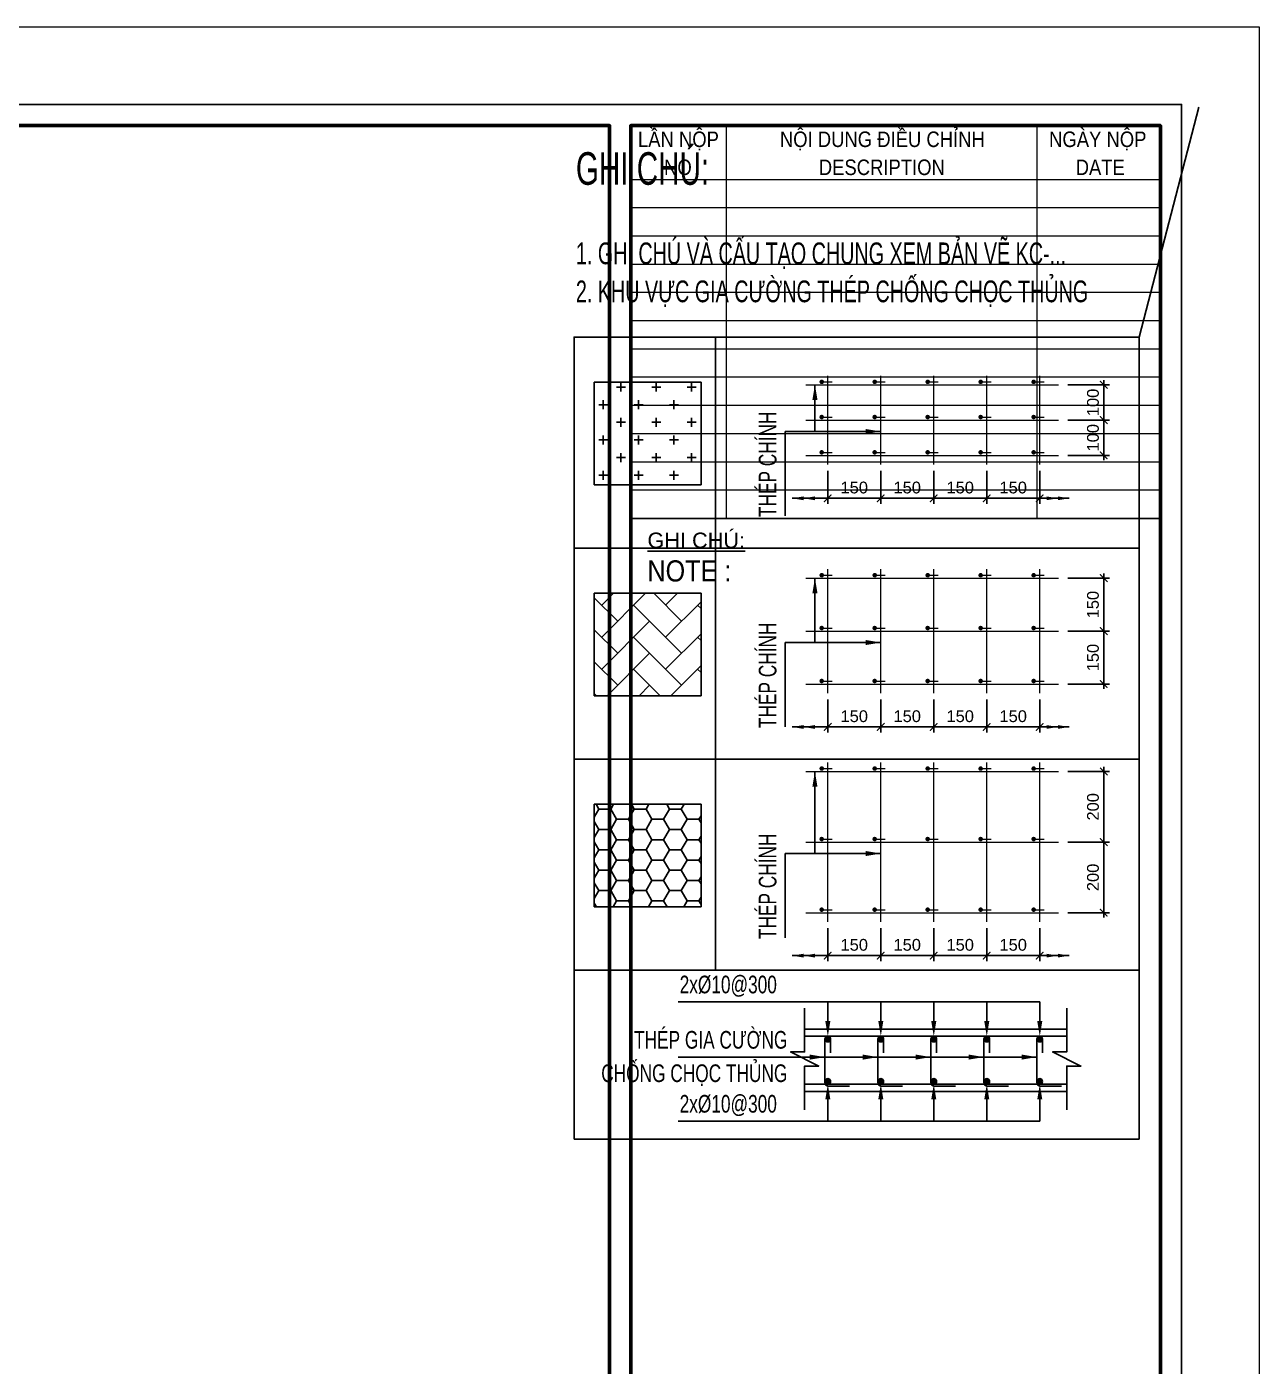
# Model space of a CAD drawing. Extents: x 475529 to 721982, y 1293854 to 1371032.
# Drawn here: x 562123 to 584800, y 1346372 to 1371032 of the extents above; entities that cross this region are included whole.
import ezdxf

# ---------------------------------------------------------------- set-up
doc = ezdxf.new("R2010")
doc.units = 0
doc.header["$LTSCALE"] = 1500
doc.header["$MEASUREMENT"] = 0
doc.layers.get('Defpoints').update_dxf_attribs({"lineweight": 9})
for name, color, linetype, lineweight in [('CDC -TEXT KHUNG', 7, 'Continuous', 15), ('KCS-Main Rebar X', 4, 'Continuous', 20), ('KCS-Main Rebar Y', 4, 'Continuous', 20)]:
    doc.layers.add(name, color=color, linetype=linetype, lineweight=lineweight)
for name, color, linetype in [('CDC--TEXT', 6, 'Continuous'), ('CDC-KHUNGTEN', 9, 'Continuous'), ('CDC.06.TEXT', 2, 'Continuous'), ('KCS_BORDER', 3, 'Continuous'), ('KCS_CHI', 1, 'Continuous'), ('KCS_DIM', 1, 'Continuous'), ('KCS_HATCH', 253, 'Continuous'), ('KCS_STEEL', 4, 'Continuous'), ('KCS_TEXT', 2, 'Continuous')]:
    doc.layers.add(name, color=color, linetype=linetype)
doc.layers.add('KCS_KHONG_IN', color=87, linetype='Continuous', plot=False)
doc.styles.add('ARIAL', font='arial.ttf')
doc.styles.add('Arial_4', font='arial.ttf', dxfattribs={"width": 0.75, "height": 3})
doc.styles.add('KCS_SMTEXT', font='arial.ttf', dxfattribs={"width": 0.7})
doc.styles.add('KT CDC', font='arial.ttf', dxfattribs={"width": 0.85, "height": 200})
doc.styles.add('VN simplex', font='arial.ttf', dxfattribs={"width": 0.7})
doc.dimstyles.new('KCS_DIM100', dxfattribs={"dimscale": 100, "dimtxt": 2.5, "dimasz": 1.6, "dimexe": 1.2, "dimexo": 0, "dimgap": 1, "dimtad": 1, "dimdec": 0, "dimzin": 0, "dimdsep": 46, "dimtxsty": 'KCS_SMTEXT', "dimblk": 'ARCHTICK', "dimcen": 0, "dimdle": 1, "dimclrd": 1, "dimclre": 1, "dimclrt": 2, "dimadec": 0, "dimazin": 0, "dimtfac": 1, "dimtdec": 0, "dimtix": 1, "dimtmove": 2, "dimatfit": 3, "dimfxl": 1, "dimtolj": 1, "dimtzin": 0, "dimarcsym": 0})
doc.dimstyles.new('KCS_DIM250', dxfattribs={"dimscale": 100, "dimtxt": 2.5, "dimasz": 1.6, "dimexe": 1.2, "dimexo": 0, "dimgap": 1, "dimtad": 1, "dimdec": 0, "dimzin": 0, "dimdsep": 46, "dimtxsty": 'KCS_SMTEXT', "dimblk": 'ARCHTICK', "dimcen": 0, "dimdle": 1, "dimclrd": 256, "dimclre": 256, "dimclrt": 2, "dimadec": 0, "dimazin": 0, "dimtfac": 1, "dimtdec": 0, "dimtix": 1, "dimtmove": 2, "dimatfit": 3, "dimfxl": 1, "dimtolj": 1, "dimtzin": 0, "dimarcsym": 0})

# ---------------------------------------------------------------- blocks, each defined once
blk = doc.blocks.new('_ArchTick')
at = {"color": 0, "linetype": 'ByBlock', "const_width": 0.15}
blk.add_lwpolyline([(-0.5, -0.5), (0.5, 0.5)], dxfattribs=at)
blk = doc.blocks.new('*D169')
at = {"layer": 'Defpoints', "color": 0, "transparency": 16777216}
for p in [(-7876, -12587), (-6751, -12587), (-6751, -13169)]:
    blk.add_point(p, dxfattribs=at)
at = {"layer": 'KCS_DIM', "lineweight": -2, "transparency": 16777216}
for p, q in [((-7876, -12587), (-7876, -13289)), ((-6751, -12587), (-6751, -13289)), ((-7976, -13169), (-6651, -13169))]:
    blk.add_line(p, q, dxfattribs=at)
at = {"layer": 'KCS_DIM', "lineweight": -2, "transparency": 16777216, "xscale": 160, "yscale": 160, "zscale": 160, "rotation": 180}
blk.add_blockref('_ArchTick', (-7876, -13169), dxfattribs=at)
at = {"layer": 'KCS_DIM', "lineweight": -2, "transparency": 16777216, "xscale": 160, "yscale": 160, "zscale": 160}
blk.add_blockref('_ArchTick', (-6751, -13169), dxfattribs=at)
at = {"layer": 'KCS_DIM', "color": 2, "transparency": 16777216, "insert": (-7314, -12942), "char_height": 250, "attachment_point": 5, "style": 'KCS_SMTEXT'}
blk.add_mtext('\\A1;{\\W1;150}', dxfattribs=at)
blk = doc.blocks.new('*D170')
at = {"layer": 'Defpoints', "color": 0, "transparency": 16777216}
for p in [(-2778, -11132), (-2017, -11132), (-2778, -12257)]:
    blk.add_point(p, dxfattribs=at)
at = {"layer": 'KCS_DIM', "color": 1, "lineweight": -2, "transparency": 16777216}
for p, q in [((-2017, -12357), (-2017, -11032)), ((-2778, -11132), (-1897, -11132)), ((-2778, -12257), (-1897, -12257))]:
    blk.add_line(p, q, dxfattribs=at)
at = {"layer": 'KCS_DIM', "color": 1, "lineweight": -2, "transparency": 16777216, "xscale": 160, "yscale": 160, "zscale": 160}
for p, rotation in [((-2017, -11132), 90), ((-2017, -12257), 270)]:
    blk.add_blockref('_ArchTick', p, dxfattribs=dict(at, rotation=rotation))
at = {"layer": 'KCS_DIM', "color": 2, "transparency": 16777216, "insert": (-2245, -11695), "char_height": 250, "attachment_point": 5, "rotation": 90, "style": 'KCS_SMTEXT'}
blk.add_mtext('\\A1;{\\W1;150}', dxfattribs=at)
blk = doc.blocks.new('*D171')
at = {"layer": 'Defpoints', "color": 0, "transparency": 16777216}
for p in [(-2778, -10007), (-2017, -10007), (-2778, -11132)]:
    blk.add_point(p, dxfattribs=at)
at = {"layer": 'KCS_DIM', "color": 1, "lineweight": -2, "transparency": 16777216}
for p, q in [((-2017, -11232), (-2017, -9907)), ((-2778, -10007), (-1897, -10007)), ((-2778, -11132), (-1897, -11132))]:
    blk.add_line(p, q, dxfattribs=at)
at = {"layer": 'KCS_DIM', "color": 1, "lineweight": -2, "transparency": 16777216, "xscale": 160, "yscale": 160, "zscale": 160}
for p, rotation in [((-2017, -10007), 90), ((-2017, -11132), 270)]:
    blk.add_blockref('_ArchTick', p, dxfattribs=dict(at, rotation=rotation))
at = {"layer": 'KCS_DIM', "color": 2, "transparency": 16777216, "insert": (-2245, -10570), "char_height": 250, "attachment_point": 5, "rotation": 90, "style": 'KCS_SMTEXT'}
blk.add_mtext('\\A1;{\\W1;150}', dxfattribs=at)
blk = doc.blocks.new('*D172')
at = {"layer": 'Defpoints', "color": 0, "transparency": 16777216}
for p in [(-6751, -12587), (-5626, -12587), (-5626, -13169)]:
    blk.add_point(p, dxfattribs=at)
at = {"layer": 'KCS_DIM', "lineweight": -2, "transparency": 16777216}
for p, q in [((-6751, -12587), (-6751, -13289)), ((-5626, -12587), (-5626, -13289)), ((-6851, -13169), (-5526, -13169))]:
    blk.add_line(p, q, dxfattribs=at)
at = {"layer": 'KCS_DIM', "lineweight": -2, "transparency": 16777216, "xscale": 160, "yscale": 160, "zscale": 160, "rotation": 180}
blk.add_blockref('_ArchTick', (-6751, -13169), dxfattribs=at)
at = {"layer": 'KCS_DIM', "lineweight": -2, "transparency": 16777216, "xscale": 160, "yscale": 160, "zscale": 160}
blk.add_blockref('_ArchTick', (-5626, -13169), dxfattribs=at)
at = {"layer": 'KCS_DIM', "color": 2, "transparency": 16777216, "insert": (-6189, -12942), "char_height": 250, "attachment_point": 5, "style": 'KCS_SMTEXT'}
blk.add_mtext('\\A1;{\\W1;150}', dxfattribs=at)
blk = doc.blocks.new('*D173')
at = {"layer": 'Defpoints', "color": 0, "transparency": 16777216}
for p in [(-5626, -12587), (-4501, -12587), (-4501, -13169)]:
    blk.add_point(p, dxfattribs=at)
at = {"layer": 'KCS_DIM', "lineweight": -2, "transparency": 16777216}
for p, q in [((-5626, -12587), (-5626, -13289)), ((-4501, -12587), (-4501, -13289)), ((-5726, -13169), (-4401, -13169))]:
    blk.add_line(p, q, dxfattribs=at)
at = {"layer": 'KCS_DIM', "lineweight": -2, "transparency": 16777216, "xscale": 160, "yscale": 160, "zscale": 160, "rotation": 180}
blk.add_blockref('_ArchTick', (-5626, -13169), dxfattribs=at)
at = {"layer": 'KCS_DIM', "lineweight": -2, "transparency": 16777216, "xscale": 160, "yscale": 160, "zscale": 160}
blk.add_blockref('_ArchTick', (-4501, -13169), dxfattribs=at)
at = {"layer": 'KCS_DIM', "color": 2, "transparency": 16777216, "insert": (-5064, -12942), "char_height": 250, "attachment_point": 5, "style": 'KCS_SMTEXT'}
blk.add_mtext('\\A1;{\\W1;150}', dxfattribs=at)
blk = doc.blocks.new('*D174')
at = {"layer": 'Defpoints', "color": 0, "transparency": 16777216}
for p in [(-4501, -12587), (-3376, -12587), (-3376, -13169)]:
    blk.add_point(p, dxfattribs=at)
at = {"layer": 'KCS_DIM', "lineweight": -2, "transparency": 16777216}
for p, q in [((-4501, -12587), (-4501, -13289)), ((-3376, -12587), (-3376, -13289)), ((-4601, -13169), (-3276, -13169))]:
    blk.add_line(p, q, dxfattribs=at)
at = {"layer": 'KCS_DIM', "lineweight": -2, "transparency": 16777216, "xscale": 160, "yscale": 160, "zscale": 160, "rotation": 180}
blk.add_blockref('_ArchTick', (-4501, -13169), dxfattribs=at)
at = {"layer": 'KCS_DIM', "lineweight": -2, "transparency": 16777216, "xscale": 160, "yscale": 160, "zscale": 160}
blk.add_blockref('_ArchTick', (-3376, -13169), dxfattribs=at)
at = {"layer": 'KCS_DIM', "color": 2, "transparency": 16777216, "insert": (-3939, -12942), "char_height": 250, "attachment_point": 5, "style": 'KCS_SMTEXT'}
blk.add_mtext('\\A1;{\\W1;150}', dxfattribs=at)
blk = doc.blocks.new('*D175')
at = {"layer": 'Defpoints', "color": 0, "transparency": 16777216}
for p in [(-7876, -17444), (-6751, -17444), (-6751, -18027)]:
    blk.add_point(p, dxfattribs=at)
at = {"layer": 'KCS_DIM', "lineweight": -2, "transparency": 16777216}
for p, q in [((-7876, -17444), (-7876, -18147)), ((-6751, -17444), (-6751, -18147)), ((-7976, -18027), (-6651, -18027))]:
    blk.add_line(p, q, dxfattribs=at)
at = {"layer": 'KCS_DIM', "lineweight": -2, "transparency": 16777216, "xscale": 160, "yscale": 160, "zscale": 160, "rotation": 180}
blk.add_blockref('_ArchTick', (-7876, -18027), dxfattribs=at)
at = {"layer": 'KCS_DIM', "lineweight": -2, "transparency": 16777216, "xscale": 160, "yscale": 160, "zscale": 160}
blk.add_blockref('_ArchTick', (-6751, -18027), dxfattribs=at)
at = {"layer": 'KCS_DIM', "color": 2, "transparency": 16777216, "insert": (-7314, -17799), "char_height": 250, "attachment_point": 5, "style": 'KCS_SMTEXT'}
blk.add_mtext('\\A1;{\\W1;150}', dxfattribs=at)
blk = doc.blocks.new('*D176')
at = {"layer": 'Defpoints', "color": 0, "transparency": 16777216}
for p in [(-2778, -15615), (-2017, -15615), (-2778, -17115)]:
    blk.add_point(p, dxfattribs=at)
at = {"layer": 'KCS_DIM', "color": 1, "lineweight": -2, "transparency": 16777216}
for p, q in [((-2778, -15615), (-1897, -15615)), ((-2017, -17215), (-2017, -15515)), ((-2778, -17115), (-1897, -17115))]:
    blk.add_line(p, q, dxfattribs=at)
at = {"layer": 'KCS_DIM', "color": 1, "lineweight": -2, "transparency": 16777216, "xscale": 160, "yscale": 160, "zscale": 160}
for p, rotation in [((-2017, -15615), 90), ((-2017, -17115), 270)]:
    blk.add_blockref('_ArchTick', p, dxfattribs=dict(at, rotation=rotation))
at = {"layer": 'KCS_DIM', "color": 2, "transparency": 16777216, "insert": (-2245, -16365), "char_height": 250, "attachment_point": 5, "rotation": 90, "style": 'KCS_SMTEXT'}
blk.add_mtext('\\A1;{\\W1;200}', dxfattribs=at)
blk = doc.blocks.new('*D177')
at = {"layer": 'Defpoints', "color": 0, "transparency": 16777216}
for p in [(-2778, -14115), (-2017, -14115), (-2778, -15615)]:
    blk.add_point(p, dxfattribs=at)
at = {"layer": 'KCS_DIM', "color": 1, "lineweight": -2, "transparency": 16777216}
for p, q in [((-2778, -14115), (-1897, -14115)), ((-2017, -15715), (-2017, -14015)), ((-2778, -15615), (-1897, -15615))]:
    blk.add_line(p, q, dxfattribs=at)
at = {"layer": 'KCS_DIM', "color": 1, "lineweight": -2, "transparency": 16777216, "xscale": 160, "yscale": 160, "zscale": 160}
for p, rotation in [((-2017, -14115), 90), ((-2017, -15615), 270)]:
    blk.add_blockref('_ArchTick', p, dxfattribs=dict(at, rotation=rotation))
at = {"layer": 'KCS_DIM', "color": 2, "transparency": 16777216, "insert": (-2245, -14865), "char_height": 250, "attachment_point": 5, "rotation": 90, "style": 'KCS_SMTEXT'}
blk.add_mtext('\\A1;{\\W1;200}', dxfattribs=at)
blk = doc.blocks.new('*D178')
at = {"layer": 'Defpoints', "color": 0, "transparency": 16777216}
for p in [(-6751, -17444), (-5626, -17444), (-5626, -18027)]:
    blk.add_point(p, dxfattribs=at)
at = {"layer": 'KCS_DIM', "lineweight": -2, "transparency": 16777216}
for p, q in [((-6751, -17444), (-6751, -18147)), ((-5626, -17444), (-5626, -18147)), ((-6851, -18027), (-5526, -18027))]:
    blk.add_line(p, q, dxfattribs=at)
at = {"layer": 'KCS_DIM', "lineweight": -2, "transparency": 16777216, "xscale": 160, "yscale": 160, "zscale": 160, "rotation": 180}
blk.add_blockref('_ArchTick', (-6751, -18027), dxfattribs=at)
at = {"layer": 'KCS_DIM', "lineweight": -2, "transparency": 16777216, "xscale": 160, "yscale": 160, "zscale": 160}
blk.add_blockref('_ArchTick', (-5626, -18027), dxfattribs=at)
at = {"layer": 'KCS_DIM', "color": 2, "transparency": 16777216, "insert": (-6189, -17799), "char_height": 250, "attachment_point": 5, "style": 'KCS_SMTEXT'}
blk.add_mtext('\\A1;{\\W1;150}', dxfattribs=at)
blk = doc.blocks.new('*D179')
at = {"layer": 'Defpoints', "color": 0, "transparency": 16777216}
for p in [(-5626, -17444), (-4501, -17444), (-4501, -18027)]:
    blk.add_point(p, dxfattribs=at)
at = {"layer": 'KCS_DIM', "lineweight": -2, "transparency": 16777216}
for p, q in [((-5626, -17444), (-5626, -18147)), ((-4501, -17444), (-4501, -18147)), ((-5726, -18027), (-4401, -18027))]:
    blk.add_line(p, q, dxfattribs=at)
at = {"layer": 'KCS_DIM', "lineweight": -2, "transparency": 16777216, "xscale": 160, "yscale": 160, "zscale": 160, "rotation": 180}
blk.add_blockref('_ArchTick', (-5626, -18027), dxfattribs=at)
at = {"layer": 'KCS_DIM', "lineweight": -2, "transparency": 16777216, "xscale": 160, "yscale": 160, "zscale": 160}
blk.add_blockref('_ArchTick', (-4501, -18027), dxfattribs=at)
at = {"layer": 'KCS_DIM', "color": 2, "transparency": 16777216, "insert": (-5064, -17799), "char_height": 250, "attachment_point": 5, "style": 'KCS_SMTEXT'}
blk.add_mtext('\\A1;{\\W1;150}', dxfattribs=at)
blk = doc.blocks.new('*D180')
at = {"layer": 'Defpoints', "color": 0, "transparency": 16777216}
for p in [(-4501, -17444), (-3376, -17444), (-3376, -18027)]:
    blk.add_point(p, dxfattribs=at)
at = {"layer": 'KCS_DIM', "lineweight": -2, "transparency": 16777216}
for p, q in [((-4501, -17444), (-4501, -18147)), ((-3376, -17444), (-3376, -18147)), ((-4601, -18027), (-3276, -18027))]:
    blk.add_line(p, q, dxfattribs=at)
at = {"layer": 'KCS_DIM', "lineweight": -2, "transparency": 16777216, "xscale": 160, "yscale": 160, "zscale": 160, "rotation": 180}
blk.add_blockref('_ArchTick', (-4501, -18027), dxfattribs=at)
at = {"layer": 'KCS_DIM', "lineweight": -2, "transparency": 16777216, "xscale": 160, "yscale": 160, "zscale": 160}
blk.add_blockref('_ArchTick', (-3376, -18027), dxfattribs=at)
at = {"layer": 'KCS_DIM', "color": 2, "transparency": 16777216, "insert": (-3939, -17799), "char_height": 250, "attachment_point": 5, "style": 'KCS_SMTEXT'}
blk.add_mtext('\\A1;{\\W1;150}', dxfattribs=at)
blk = doc.blocks.new('*D181')
at = {"layer": 'Defpoints', "color": 0, "transparency": 16777216}
for p in [(-7876, -7729), (-6751, -7729), (-6751, -8312)]:
    blk.add_point(p, dxfattribs=at)
at = {"layer": 'KCS_DIM', "lineweight": -2, "transparency": 16777216}
for p, q in [((-7876, -7729), (-7876, -8432)), ((-6751, -7729), (-6751, -8432)), ((-7976, -8312), (-6651, -8312))]:
    blk.add_line(p, q, dxfattribs=at)
at = {"layer": 'KCS_DIM', "lineweight": -2, "transparency": 16777216, "xscale": 160, "yscale": 160, "zscale": 160, "rotation": 180}
blk.add_blockref('_ArchTick', (-7876, -8312), dxfattribs=at)
at = {"layer": 'KCS_DIM', "lineweight": -2, "transparency": 16777216, "xscale": 160, "yscale": 160, "zscale": 160}
blk.add_blockref('_ArchTick', (-6751, -8312), dxfattribs=at)
at = {"layer": 'KCS_DIM', "color": 2, "transparency": 16777216, "insert": (-7314, -8084), "char_height": 250, "attachment_point": 5, "style": 'KCS_SMTEXT'}
blk.add_mtext('\\A1;{\\W1;150}', dxfattribs=at)
blk = doc.blocks.new('*D182')
at = {"layer": 'Defpoints', "color": 0, "transparency": 16777216}
for p in [(-2778, -6650), (-2017, -6650), (-2778, -7400)]:
    blk.add_point(p, dxfattribs=at)
at = {"layer": 'KCS_DIM', "color": 1, "lineweight": -2, "transparency": 16777216}
for p, q in [((-2778, -6650), (-1897, -6650)), ((-2017, -7500), (-2017, -6550)), ((-2778, -7400), (-1897, -7400))]:
    blk.add_line(p, q, dxfattribs=at)
at = {"layer": 'KCS_DIM', "color": 1, "lineweight": -2, "transparency": 16777216, "xscale": 160, "yscale": 160, "zscale": 160}
for p, rotation in [((-2017, -6650), 90), ((-2017, -7400), 270)]:
    blk.add_blockref('_ArchTick', p, dxfattribs=dict(at, rotation=rotation))
at = {"layer": 'KCS_DIM', "color": 2, "transparency": 16777216, "insert": (-2245, -7025), "char_height": 250, "attachment_point": 5, "rotation": 90, "style": 'KCS_SMTEXT'}
blk.add_mtext('\\A1;{\\W1;100}', dxfattribs=at)
blk = doc.blocks.new('*D183')
at = {"layer": 'Defpoints', "color": 0, "transparency": 16777216}
for p in [(-2778, -5900), (-2017, -5900), (-2778, -6650)]:
    blk.add_point(p, dxfattribs=at)
at = {"layer": 'KCS_DIM', "color": 1, "lineweight": -2, "transparency": 16777216}
for p, q in [((-2778, -5900), (-1897, -5900)), ((-2017, -6750), (-2017, -5800)), ((-2778, -6650), (-1897, -6650))]:
    blk.add_line(p, q, dxfattribs=at)
at = {"layer": 'KCS_DIM', "color": 1, "lineweight": -2, "transparency": 16777216, "xscale": 160, "yscale": 160, "zscale": 160}
for p, rotation in [((-2017, -5900), 90), ((-2017, -6650), 270)]:
    blk.add_blockref('_ArchTick', p, dxfattribs=dict(at, rotation=rotation))
at = {"layer": 'KCS_DIM', "color": 2, "transparency": 16777216, "insert": (-2245, -6275), "char_height": 250, "attachment_point": 5, "rotation": 90, "style": 'KCS_SMTEXT'}
blk.add_mtext('\\A1;{\\W1;100}', dxfattribs=at)
blk = doc.blocks.new('*D184')
at = {"layer": 'Defpoints', "color": 0, "transparency": 16777216}
for p in [(-6751, -7729), (-5626, -7729), (-5626, -8312)]:
    blk.add_point(p, dxfattribs=at)
at = {"layer": 'KCS_DIM', "lineweight": -2, "transparency": 16777216}
for p, q in [((-6751, -7729), (-6751, -8432)), ((-5626, -7729), (-5626, -8432)), ((-6851, -8312), (-5526, -8312))]:
    blk.add_line(p, q, dxfattribs=at)
at = {"layer": 'KCS_DIM', "lineweight": -2, "transparency": 16777216, "xscale": 160, "yscale": 160, "zscale": 160, "rotation": 180}
blk.add_blockref('_ArchTick', (-6751, -8312), dxfattribs=at)
at = {"layer": 'KCS_DIM', "lineweight": -2, "transparency": 16777216, "xscale": 160, "yscale": 160, "zscale": 160}
blk.add_blockref('_ArchTick', (-5626, -8312), dxfattribs=at)
at = {"layer": 'KCS_DIM', "color": 2, "transparency": 16777216, "insert": (-6189, -8084), "char_height": 250, "attachment_point": 5, "style": 'KCS_SMTEXT'}
blk.add_mtext('\\A1;{\\W1;150}', dxfattribs=at)
blk = doc.blocks.new('*D185')
at = {"layer": 'Defpoints', "color": 0, "transparency": 16777216}
for p in [(-5626, -7729), (-4501, -7729), (-4501, -8312)]:
    blk.add_point(p, dxfattribs=at)
at = {"layer": 'KCS_DIM', "lineweight": -2, "transparency": 16777216}
for p, q in [((-5626, -7729), (-5626, -8432)), ((-4501, -7729), (-4501, -8432)), ((-5726, -8312), (-4401, -8312))]:
    blk.add_line(p, q, dxfattribs=at)
at = {"layer": 'KCS_DIM', "lineweight": -2, "transparency": 16777216, "xscale": 160, "yscale": 160, "zscale": 160, "rotation": 180}
blk.add_blockref('_ArchTick', (-5626, -8312), dxfattribs=at)
at = {"layer": 'KCS_DIM', "lineweight": -2, "transparency": 16777216, "xscale": 160, "yscale": 160, "zscale": 160}
blk.add_blockref('_ArchTick', (-4501, -8312), dxfattribs=at)
at = {"layer": 'KCS_DIM', "color": 2, "transparency": 16777216, "insert": (-5064, -8084), "char_height": 250, "attachment_point": 5, "style": 'KCS_SMTEXT'}
blk.add_mtext('\\A1;{\\W1;150}', dxfattribs=at)
blk = doc.blocks.new('*D186')
at = {"layer": 'Defpoints', "color": 0, "transparency": 16777216}
for p in [(-4501, -7729), (-3376, -7729), (-3376, -8312)]:
    blk.add_point(p, dxfattribs=at)
at = {"layer": 'KCS_DIM', "lineweight": -2, "transparency": 16777216}
for p, q in [((-4501, -7729), (-4501, -8432)), ((-3376, -7729), (-3376, -8432)), ((-4601, -8312), (-3276, -8312))]:
    blk.add_line(p, q, dxfattribs=at)
at = {"layer": 'KCS_DIM', "lineweight": -2, "transparency": 16777216, "xscale": 160, "yscale": 160, "zscale": 160, "rotation": 180}
blk.add_blockref('_ArchTick', (-4501, -8312), dxfattribs=at)
at = {"layer": 'KCS_DIM', "lineweight": -2, "transparency": 16777216, "xscale": 160, "yscale": 160, "zscale": 160}
blk.add_blockref('_ArchTick', (-3376, -8312), dxfattribs=at)
at = {"layer": 'KCS_DIM', "color": 2, "transparency": 16777216, "insert": (-3939, -8084), "char_height": 250, "attachment_point": 5, "style": 'KCS_SMTEXT'}
blk.add_mtext('\\A1;{\\W1;150}', dxfattribs=at)
blk = doc.blocks.new('KHUNG TEN')
at = {"layer": 'CDC-KHUNGTEN', "color": 8, "lineweight": 9}
for p, q in [((76550, 58000), (76550, 52433)), ((80950, 58000), (80950, 52433)), ((82700, 57233), (75200, 57233)), ((82700, 56833), (75200, 56833)), ((82700, 56433), (75200, 56433)), ((82700, 56033), (75200, 56033)), ((82700, 55633), (75200, 55633)), ((82700, 55233), (75200, 55233)), ((82700, 54833), (75200, 54833)), ((82700, 54433), (75200, 54433)), ((82700, 54033), (75200, 54033)), ((82700, 53633), (75200, 53633)), ((82700, 53233), (75200, 53233)), ((82700, 52833), (75200, 52833))]:
    blk.add_line(p, q, dxfattribs=at)
at = {"layer": 'CDC-KHUNGTEN', "color": 6, "lineweight": 25}
blk.add_line((82700, 52433), (75200, 52433), dxfattribs=at)
at = {"layer": 'CDC-KHUNGTEN', "color": 8}
blk.add_lwpolyline([(75096, 1100), (83000, 1100), (83000, 58300), (3000, 58300), (3000, 1100), (75096, 1100)], dxfattribs=at)
at = {"layer": 'CDC-KHUNGTEN', "color": 255, "lineweight": 60}
blk.add_lwpolyline([(74900, 1400), (74900, 58000), (3300, 58000), (3300, 1400), (74900, 1400)], close=True, dxfattribs=at)
blk.add_lwpolyline([(75200, 1400), (82700, 1400), (82700, 58000), (75200, 58000), (75200, 1400)], dxfattribs=at)
at = {"layer": 'Defpoints', "color": 1, "ltscale": 0.2}
blk.add_lwpolyline([(0, 0), (0, 59400), (84100, 59400), (84100, 0), (0, 0)], close=True, dxfattribs=at)
at = {"layer": 'CDC -TEXT KHUNG', "color": 7, "style": 'KT CDC', "width": 0.85}
for s, p in [('NO', (75672, 57299)), ('DESCRIPTION', (77863, 57299)), ('DATE', (81501, 57299))]:
    blk.add_text(s, height=220, dxfattribs=at).set_placement(p)
at = {"layer": 'CDC -TEXT KHUNG', "char_height": 220, "attachment_point": 2, "line_spacing_factor": 0.941778, "style": 'KT CDC'}
for s, insert, width in [('LẦN NỘP', (75875, 57916), 1464.22), ('NỘI DUNG ĐIỀU CHỈNH', (78763, 57916), 3699.71), ('NGÀY NỘP', (81814, 57916), 1755.59)]:
    blk.add_mtext(s, dxfattribs=dict(at, insert=insert, width=width))
at = {"layer": 'CDC-KHUNGTEN', "color": 7, "style": 'Arial_4', "width": 0.85}
blk.add_text('NOTE :', height=300, dxfattribs=at).set_placement((75436, 51540))
at = {"layer": 'CDC-KHUNGTEN', "color": 6, "insert": (75436, 52233), "char_height": 220, "width": 1881.96, "attachment_point": 1, "style": 'ARIAL'}
blk.add_mtext('{\\LGHI CHÚ:}', dxfattribs=at)
blk = doc.blocks.new('ChiTietGiaCuong')
at = {"layer": 'KCS_HATCH'}
h = blk.add_hatch(dxfattribs=at)
h.set_pattern_fill('CROSS', color=256, scale=1500)
h.set_pattern_definition([(0, (0, 4182.5), (375, 375), [187.5, -562.5]), (90, (93.75, 4088.76), (-375, 375), [187.5, -562.5])])
h.paths.add_polyline_path([(-10567.1, -5846.9), (-12832.6, -5846.9), (-12832.6, -8022.1), (-10567.1, -8022.1)])
h = blk.add_hatch(dxfattribs=at)
h.set_pattern_fill('AR-HBONE', color=256, scale=120)
h.set_pattern_definition([(45, (-1484270.1, -710491.54), (5e-14, 678.82251), [1440, -480]), (135, (-1483930.67, -710152.13), (5e-14, 678.82251), [1440, -480])])
h.paths.add_polyline_path([(-10567.1, -10329.4), (-12832.6, -10329.4), (-12832.6, -12504.6), (-10567.1, -12504.6)])
h = blk.add_hatch(dxfattribs=at)
h.set_pattern_fill('HONEY', color=256, scale=2000)
h.paths.add_polyline_path([(-10567.1, -14812), (-12832.6, -14812), (-12832.6, -16987.1), (-10567.1, -16987.1)])
h = blk.add_hatch(color=256, dxfattribs=at)
h.dxf.hatch_style = 1
edge = h.paths.add_edge_path()
edge.add_arc((-7876, -19800.1), 60, 0, 360)
h = blk.add_hatch(color=256, dxfattribs=at)
h.dxf.hatch_style = 1
edge = h.paths.add_edge_path()
edge.add_arc((-6751, -19800.1), 60, 0, 360)
h = blk.add_hatch(color=256, dxfattribs=at)
h.dxf.hatch_style = 1
edge = h.paths.add_edge_path()
edge.add_arc((-5628, -19800.1), 60, 0, 360)
h = blk.add_hatch(color=256, dxfattribs=at)
h.dxf.hatch_style = 1
edge = h.paths.add_edge_path()
edge.add_arc((-4502, -19800.1), 60, 0, 360)
h = blk.add_hatch(color=256, dxfattribs=at)
h.dxf.hatch_style = 1
edge = h.paths.add_edge_path()
edge.add_arc((-3376, -19800.1), 60, 0, 360)
h = blk.add_hatch(color=256, dxfattribs=at)
h.dxf.hatch_style = 1
edge = h.paths.add_edge_path()
edge.add_arc((-7875, -20700.1), 60, 0, 360)
h = blk.add_hatch(color=256, dxfattribs=at)
h.dxf.hatch_style = 1
edge = h.paths.add_edge_path()
edge.add_arc((-6750, -20700.1), 60, 0, 360)
h = blk.add_hatch(color=256, dxfattribs=at)
h.dxf.hatch_style = 1
edge = h.paths.add_edge_path()
edge.add_arc((-5626.9, -20700.1), 60, 0, 360)
h = blk.add_hatch(color=256, dxfattribs=at)
h.dxf.hatch_style = 1
edge = h.paths.add_edge_path()
edge.add_arc((-4501, -20700.1), 60, 0, 360)
h = blk.add_hatch(color=256, dxfattribs=at)
h.dxf.hatch_style = 1
edge = h.paths.add_edge_path()
edge.add_arc((-3375, -20700.1), 60, 0, 360)
at = {"layer": 'KCS-Main Rebar X'}
for p, q in [((-8004.6, -5837.8), (-7779.7, -5837.8)), ((-6879.6, -5837.8), (-6654.7, -5837.8)), ((-5754.6, -5837.8), (-5529.7, -5837.8)), ((-4629.6, -5837.8), (-4404.7, -5837.8)), ((-3504.6, -5837.8), (-3279.7, -5837.8)), ((-8004.6, -6585.4), (-7779.7, -6585.4)), ((-6879.6, -6585.4), (-6654.7, -6585.4)), ((-5754.6, -6585.4), (-5529.7, -6585.4)), ((-4629.6, -6585.4), (-4404.7, -6585.4)), ((-3504.6, -6585.4), (-3279.7, -6585.4)), ((-8004.6, -7335.4), (-7779.7, -7335.4)), ((-6879.6, -7335.4), (-6654.7, -7335.4)), ((-5754.6, -7335.4), (-5529.7, -7335.4)), ((-4629.6, -7335.4), (-4404.7, -7335.4)), ((-3504.6, -7335.4), (-3279.7, -7335.4)), ((-8004.6, -9945.3), (-7779.7, -9945.3)), ((-6879.6, -9945.3), (-6654.7, -9945.3)), ((-5754.6, -9945.3), (-5529.7, -9945.3)), ((-4629.6, -9945.3), (-4404.7, -9945.3)), ((-3504.6, -9945.3), (-3279.7, -9945.3)), ((-8004.6, -11067.9), (-7779.7, -11067.9)), ((-6879.6, -11067.9), (-6654.7, -11067.9)), ((-5754.6, -11067.9), (-5529.7, -11067.9)), ((-4629.6, -11067.9), (-4404.7, -11067.9)), ((-3504.6, -11067.9), (-3279.7, -11067.9)), ((-8004.6, -12192.9), (-7779.7, -12192.9)), ((-6879.6, -12192.9), (-6654.7, -12192.9)), ((-5754.6, -12192.9), (-5529.7, -12192.9)), ((-4629.6, -12192.9), (-4404.7, -12192.9)), ((-3504.6, -12192.9), (-3279.7, -12192.9)), ((-8004.6, -14052.8), (-7779.7, -14052.8)), ((-6879.6, -14052.8), (-6654.7, -14052.8)), ((-5754.6, -14052.8), (-5529.7, -14052.8)), ((-4629.6, -14052.8), (-4404.7, -14052.8)), ((-3504.6, -14052.8), (-3279.7, -14052.8)), ((-8004.6, -15550.4), (-7779.7, -15550.4)), ((-6879.6, -15550.4), (-6654.7, -15550.4)), ((-5754.6, -15550.4), (-5529.7, -15550.4)), ((-4629.6, -15550.4), (-4404.7, -15550.4)), ((-3504.6, -15550.4), (-3279.7, -15550.4)), ((-8004.6, -17050.4), (-7779.7, -17050.4)), ((-6879.6, -17050.4), (-6654.7, -17050.4)), ((-5754.6, -17050.4), (-5529.7, -17050.4)), ((-4629.6, -17050.4), (-4404.7, -17050.4)), ((-3504.6, -17050.4), (-3279.7, -17050.4))]:
    blk.add_line(p, q, dxfattribs=at)
at = {"layer": 'KCS-Main Rebar X', "const_width": 48}
for points in [[(-8028.8, -5837.8, -1), (-7980.4, -5837.8, -1)], [(-6903.8, -5837.8, -1), (-6855.4, -5837.8, -1)], [(-5778.8, -5837.8, -1), (-5730.4, -5837.8, -1)], [(-4653.8, -5837.8, -1), (-4605.4, -5837.8, -1)], [(-3528.8, -5837.8, -1), (-3480.4, -5837.8, -1)], [(-8028.8, -6585.4, 1), (-7980.4, -6585.4, 1)], [(-6903.8, -6585.4, 1), (-6855.4, -6585.4, 1)], [(-5778.8, -6585.4, 1), (-5730.4, -6585.4, 1)], [(-4653.8, -6585.4, 1), (-4605.4, -6585.4, 1)], [(-3528.8, -6585.4, 1), (-3480.4, -6585.4, 1)], [(-8028.8, -7335.4, 1), (-7980.4, -7335.4, 1)], [(-6903.8, -7335.4, 1), (-6855.4, -7335.4, 1)], [(-5778.8, -7335.4, 1), (-5730.4, -7335.4, 1)], [(-4653.8, -7335.4, 1), (-4605.4, -7335.4, 1)], [(-3528.8, -7335.4, 1), (-3480.4, -7335.4, 1)], [(-8028.8, -9945.3, -1), (-7980.4, -9945.3, -1)], [(-6903.8, -9945.3, -1), (-6855.4, -9945.3, -1)], [(-5778.8, -9945.3, -1), (-5730.4, -9945.3, -1)], [(-4653.8, -9945.3, -1), (-4605.4, -9945.3, -1)], [(-3528.8, -9945.3, -1), (-3480.4, -9945.3, -1)], [(-8028.8, -11067.9, 1), (-7980.4, -11067.9, 1)], [(-6903.8, -11067.9, 1), (-6855.4, -11067.9, 1)], [(-5778.8, -11067.9, 1), (-5730.4, -11067.9, 1)], [(-4653.8, -11067.9, 1), (-4605.4, -11067.9, 1)], [(-3528.8, -11067.9, 1), (-3480.4, -11067.9, 1)], [(-8028.8, -12192.9, 1), (-7980.4, -12192.9, 1)], [(-6903.8, -12192.9, 1), (-6855.4, -12192.9, 1)], [(-5778.8, -12192.9, 1), (-5730.4, -12192.9, 1)], [(-4653.8, -12192.9, 1), (-4605.4, -12192.9, 1)], [(-3528.8, -12192.9, 1), (-3480.4, -12192.9, 1)], [(-8028.8, -14052.8, -1), (-7980.4, -14052.8, -1)], [(-6903.8, -14052.8, -1), (-6855.4, -14052.8, -1)], [(-5778.8, -14052.8, -1), (-5730.4, -14052.8, -1)], [(-4653.8, -14052.8, -1), (-4605.4, -14052.8, -1)], [(-3528.8, -14052.8, -1), (-3480.4, -14052.8, -1)], [(-8028.8, -15550.4, 1), (-7980.4, -15550.4, 1)], [(-6903.8, -15550.4, 1), (-6855.4, -15550.4, 1)], [(-5778.8, -15550.4, 1), (-5730.4, -15550.4, 1)], [(-4653.8, -15550.4, 1), (-4605.4, -15550.4, 1)], [(-3528.8, -15550.4, 1), (-3480.4, -15550.4, 1)], [(-8028.8, -17050.4, 1), (-7980.4, -17050.4, 1)], [(-6903.8, -17050.4, 1), (-6855.4, -17050.4, 1)], [(-5778.8, -17050.4, 1), (-5730.4, -17050.4, 1)], [(-4653.8, -17050.4, 1), (-4605.4, -17050.4, 1)], [(-3528.8, -17050.4, 1), (-3480.4, -17050.4, 1)]]:
    blk.add_lwpolyline(points, format="xyb", close=True, dxfattribs=at)
at = {"layer": 'KCS-Main Rebar Y'}
for p, q in [((-8342.8, -5899.7), (-2975.4, -5899.7)), ((-7876, -7592.5), (-7876, -5706.8)), ((-6751, -7592.5), (-6751, -5706.8)), ((-5626, -7592.5), (-5626, -5706.8)), ((-4501, -7592.5), (-4501, -5706.8)), ((-3376, -7592.5), (-3376, -5706.8)), ((-8342.8, -6649.7), (-2975.4, -6649.7)), ((-8342.8, -7399.7), (-2975.4, -7399.7)), ((-7876, -12450), (-7876, -9814.3)), ((-6751, -12450), (-6751, -9814.3)), ((-5626, -12450), (-5626, -9814.3)), ((-4501, -12450), (-4501, -9814.3)), ((-3376, -12450), (-3376, -9814.3)), ((-8342.8, -10007.2), (-2975.4, -10007.2)), ((-8342.8, -11132.2), (-2975.4, -11132.2)), ((-8342.8, -12257.2), (-2975.4, -12257.2)), ((-7876, -17307.5), (-7876, -13921.8)), ((-6751, -17307.5), (-6751, -13921.8)), ((-5626, -17307.5), (-5626, -13921.8)), ((-4501, -17307.5), (-4501, -13921.8)), ((-3376, -17307.5), (-3376, -13921.8)), ((-8342.8, -14114.7), (-2975.4, -14114.7)), ((-8342.8, -15614.7), (-2975.4, -15614.7)), ((-8342.8, -17114.7), (-2975.4, -17114.7))]:
    blk.add_line(p, q, dxfattribs=at)
at = {"layer": 'KCS_BORDER', "linetype": 'Continuous'}
for p, q in [((-2802.6, -19590.1), (-8367.2, -19590.1)), ((-8367.2, -20910.1), (-2802.6, -20910.1))]:
    blk.add_line(p, q, dxfattribs=at)
at = {"layer": 'KCS_BORDER'}
for points in [[(-12832.6, -8022.1), (-10567.1, -8022.1), (-10567.1, -5846.9), (-12832.6, -5846.9)], [(-12832.6, -12504.6), (-10567.1, -12504.6), (-10567.1, -10329.4), (-12832.6, -10329.4)], [(-12832.6, -16987.1), (-10567.1, -16987.1), (-10567.1, -14812), (-12832.6, -14812)]]:
    blk.add_lwpolyline(points, close=True, dxfattribs=at)
at = {"layer": 'KCS_CHI'}
for p, q in [((-8148.5, -5899.7), (-8148.5, -6892.5)), ((-8777.5, -6892.5), (-8777.5, -8686.3)), ((-8777.5, -6892.5), (-6751, -6892.5)), ((-7876, -8311.8), (-8631.3, -8311.8)), ((-8148.5, -10007.2), (-8148.5, -11375)), ((-8777.5, -11375), (-8777.5, -13168.8)), ((-8777.5, -11375), (-6751, -11375)), ((-7876, -13169.3), (-8631.3, -13169.3)), ((-8148.5, -14114.7), (-8148.5, -15857.5)), ((-8777.5, -15857.5), (-8777.5, -17651.3)), ((-8777.5, -15857.5), (-6751, -15857.5)), ((-7876, -18026.8), (-8631.3, -18026.8)), ((-11050.3, -19006.8), (-3375, -19006.8)), ((-7875, -19418.7), (-7875, -19006.8)), ((-6750, -19418.7), (-6750, -19006.8)), ((-5625, -19418.7), (-5625, -19006.8)), ((-4500, -19418.7), (-4500, -19006.8)), ((-3375, -19418.7), (-3375, -19006.8)), ((-11050.3, -20182.2), (-3436, -20182.2)), ((-7875, -21081.5), (-7875, -21541.2)), ((-6750, -21081.5), (-6750, -21541.2)), ((-5625, -21081.5), (-5625, -21541.2)), ((-4500, -21081.5), (-4500, -21541.2)), ((-3375, -21081.5), (-3375, -21541.2)), ((-11050.3, -21541.2), (-3375, -21541.2))]:
    blk.add_line(p, q, dxfattribs=at)
for points in [[(-8367.2, -19142.3), (-8367.2, -20072.7), (-8667.2, -20072.7), (-8067.2, -20372.7), (-8367.2, -20372.7), (-8367.2, -21303.1)], [(-2802.6, -19142.3), (-2802.6, -20072.7), (-3102.6, -20072.7), (-2502.6, -20372.7), (-2802.6, -20372.7), (-2802.6, -21303.1)]]:
    blk.add_lwpolyline(points, dxfattribs=at)
at = {"layer": 'KCS_CHI', "linetype": 'ByBlock'}
for points in [[(-8095, -6221.1), (-8202.1, -6221.1), (-8148.5, -5899.7)], [(-7072.4, -6838.9), (-7072.4, -6946.1), (-6751, -6892.5)], [(-8095, -10328.6), (-8202.1, -10328.6), (-8148.5, -10007.2)], [(-7072.4, -11321.4), (-7072.4, -11428.6), (-6751, -11375)], [(-8095, -14436.1), (-8202.1, -14436.1), (-8148.5, -14114.7)], [(-7072.4, -15804), (-7072.4, -15911.1), (-6751, -15857.5)], [(-7928.5, -19418.7), (-7821.4, -19418.7), (-7875, -19740.1)], [(-6803.5, -19418.7), (-6696.4, -19418.7), (-6750, -19740.1)], [(-5678.5, -19418.7), (-5571.4, -19418.7), (-5625, -19740.1)], [(-4553.5, -19418.7), (-4446.4, -19418.7), (-4500, -19740.1)], [(-3428.5, -19418.7), (-3321.4, -19418.7), (-3375, -19740.1)], [(-8257.4, -20128.6), (-8257.4, -20235.8), (-7936, -20182.2)], [(-7132.4, -20128.6), (-7132.4, -20235.8), (-6811, -20182.2)], [(-6007.4, -20128.6), (-6007.4, -20235.8), (-5686, -20182.2)], [(-4882.4, -20128.6), (-4882.4, -20235.8), (-4561, -20182.2)], [(-3757.4, -20128.6), (-3757.4, -20235.8), (-3436, -20182.2)], [(-7928.5, -21081.5), (-7821.4, -21081.5), (-7875, -20760.1)], [(-6803.5, -21081.5), (-6696.4, -21081.5), (-6750, -20760.1)], [(-5678.5, -21081.5), (-5571.4, -21081.5), (-5625, -20760.1)], [(-4553.5, -21081.5), (-4446.4, -21081.5), (-4500, -20760.1)], [(-3428.5, -21081.5), (-3321.4, -21081.5), (-3375, -20760.1)]]:
    blk.add_solid(points, dxfattribs=at)
at = {"layer": 'KCS_CHI'}
for points in [[(-8390.2, -8271.6), (-8390.2, -8352), (-8631.3, -8311.8)], [(-8149.2, -8271.6), (-8149.2, -8352), (-8390.2, -8311.8)], [(-2990.4, -8271.6), (-2990.4, -8352), (-2749.3, -8311.8)], [(-8390.2, -13129.1), (-8390.2, -13209.5), (-8631.3, -13169.3)], [(-8149.2, -13129.1), (-8149.2, -13209.5), (-8390.2, -13169.3)], [(-2990.4, -13129.1), (-2990.4, -13209.5), (-2749.3, -13169.3)], [(-8390.2, -17986.6), (-8390.2, -18067), (-8631.3, -18026.8)], [(-8149.2, -17986.6), (-8149.2, -18067), (-8390.2, -18026.8)], [(-2990.4, -17986.6), (-2990.4, -18067), (-2749.3, -18026.8)]]:
    blk.add_solid(points, dxfattribs=at)
at = {"layer": 'KCS_DIM'}
for p, q in [((-3504.6, -8311.8), (-2749.3, -8311.8)), ((-3504.6, -13169.3), (-2749.3, -13169.3)), ((-3504.6, -18026.8), (-2749.3, -18026.8))]:
    blk.add_line(p, q, dxfattribs=at)
for points in [[(-3231.4, -8271.6), (-3231.4, -8352), (-2990.4, -8311.8)], [(-3231.4, -13129.1), (-3231.4, -13209.5), (-2990.4, -13169.3)], [(-3231.4, -17986.6), (-3231.4, -18067), (-2990.4, -18026.8)]]:
    blk.add_solid(points, dxfattribs=at)
at = {"layer": 'KCS_HATCH'}
for p, q in [((-1262.7, -4886.2), (-13263.2, -4886.2)), ((-10262.7, -9368.7), (-10262.7, -4886.2)), ((-10262.7, -13851.2), (-10262.7, -9368.7)), ((-1262.7, -13851.2), (-13263.2, -13851.2)), ((-10262.7, -18333.7), (-10262.7, -13851.2)), ((-1262.7, -18333.7), (-13263.2, -18333.7)), ((-1262.7, -21924.2), (-13263.2, -21924.2))]:
    blk.add_line(p, q, dxfattribs=at)
for points in [[(-13263.2, -9368.7), (-13263.2, -4886.2), (-1262.7, -4886.2), (-1262.7, -9368.7)], [(-13263.2, -13851.2), (-13263.2, -9368.7), (-1262.7, -9368.7), (-1262.7, -13851.2)], [(-13263.2, -21924.2), (-13263.2, -13851.2), (-1262.7, -13851.2), (-1262.7, -21924.2)]]:
    blk.add_lwpolyline(points, dxfattribs=at)
at = {"layer": 'KCS_KHONG_IN'}
blk.add_line((0, 0), (-1262.7, -4886.2), dxfattribs=at)
at = {"layer": 'KCS_STEEL'}
for p, q in [((-7816, -19800.1), (-7816, -20089.8)), ((-6691, -19800.1), (-6691, -20089.8)), ((-5566, -19800.1), (-5566, -20089.8)), ((-4441, -19800.1), (-4441, -20089.8)), ((-3316, -19800.1), (-3316, -20089.8)), ((-8367.2, -20760.1), (-2802.6, -20760.1))]:
    blk.add_line(p, q, dxfattribs=at)
at = {"layer": 'KCS_STEEL', "linetype": 'Continuous'}
blk.add_lwpolyline([(-8367.2, -19740.1), (-2802.6, -19740.1)], dxfattribs=at)
at = {"layer": 'KCS_STEEL'}
for points in [[(-7936, -19800.1), (-7936, -20724.2, 0.4142136), (-7861, -20799.2), (-7414, -20799.2)], [(-6811, -19800.1), (-6811, -20724.2, 0.4142136), (-6736, -20799.2), (-6289, -20799.2)], [(-5686, -19800.1), (-5686, -20724.2, 0.4142136), (-5611, -20799.2), (-5164, -20799.2)], [(-4561, -19800.1), (-4561, -20724.2, 0.4142136), (-4486, -20799.2), (-4039, -20799.2)], [(-3436, -19800.1), (-3436, -20724.2, 0.4142136), (-3361, -20799.2), (-2914, -20799.2)]]:
    blk.add_lwpolyline(points, format="xyb", dxfattribs=at)
for centre in [(-7876, -19800.1), (-6751, -19800.1), (-5626, -19800.1), (-4501, -19800.1), (-3376, -19800.1), (-7876, -20700.1), (-6751, -20700.1), (-5626, -20700.1), (-4501, -20700.1), (-3376, -20700.1)]:
    blk.add_circle(centre, 60, dxfattribs=at)
at = {"layer": 'KCS_TEXT', "style": 'KCS_SMTEXT', "width": 0.7}
for p in [(-8966.1, -8709.6), (-8966.1, -13192.1), (-8966.1, -17674.6)]:
    blk.add_text('THÉP CHÍNH', height=375, rotation=90, dxfattribs=at).set_placement(p)
for s, p in [('2x%%C10@300', (-11020.7, -18827.2)), ('THÉP GIA CƯỜNG', (-11989.4, -20002.5)), ('CHỐNG CHỌC THỦNG', (-12685.9, -20712.3)), ('2x%%C10@300', (-11020.7, -21361.5))]:
    blk.add_text(s, height=375, dxfattribs=at).set_placement(p)
at = {"layer": 'KCS_DIM'}
for base, p1, p2, text, picture, middle in [((-2017.3, -5899.7), (-2778.5, -6649.7), (-2778.5, -5899.7), '{\\W1;100}', '*D183', (-2244.9, -6274.7)), ((-2017.3, -6649.7), (-2778.5, -7399.7), (-2778.5, -6649.7), '{\\W1;100}', '*D182', (-2244.9, -7024.7)), ((-2017.3, -10007.2), (-2778.5, -11132.2), (-2778.5, -10007.2), '{\\W1;150}', '*D171', (-2244.9, -10569.7)), ((-2017.3, -11132.2), (-2778.5, -12257.2), (-2778.5, -11132.2), '{\\W1;150}', '*D170', (-2244.9, -11694.7)), ((-2017.3, -14114.7), (-2778.5, -15614.7), (-2778.5, -14114.7), '{\\W1;200}', '*D177', (-2244.9, -14864.7)), ((-2017.3, -15614.7), (-2778.5, -17114.7), (-2778.5, -15614.7), '{\\W1;200}', '*D176', (-2244.9, -16364.7))]:
    dim = blk.add_linear_dim(base=base, p1=p1, p2=p2, angle=90, text=text, dimstyle='KCS_DIM100', dxfattribs=at)
    dim.commit()
    dim.dimension.update_dxf_attribs({"geometry": picture, "text_midpoint": middle})
for base, p1, p2, picture, middle in [((-6751, -8311.8), (-7876, -7729.3), (-6751, -7729.3), '*D181', (-7313.5, -8084.1)), ((-5626, -8311.8), (-6751, -7729.3), (-5626, -7729.3), '*D184', (-6188.5, -8084.1)), ((-4501, -8311.8), (-5626, -7729.3), (-4501, -7729.3), '*D185', (-5063.5, -8084.1)), ((-3376, -8311.8), (-4501, -7729.3), (-3376, -7729.3), '*D186', (-3938.5, -8084.1)), ((-6751, -13169.3), (-7876, -12586.9), (-6751, -12586.9), '*D169', (-7313.5, -12941.6)), ((-5626, -13169.3), (-6751, -12586.9), (-5626, -12586.9), '*D172', (-6188.5, -12941.6)), ((-4501, -13169.3), (-5626, -12586.9), (-4501, -12586.9), '*D173', (-5063.5, -12941.6)), ((-3376, -13169.3), (-4501, -12586.9), (-3376, -12586.9), '*D174', (-3938.5, -12941.6)), ((-6751, -18026.8), (-7876, -17444.4), (-6751, -17444.4), '*D175', (-7313.5, -17799.2)), ((-5626, -18026.8), (-6751, -17444.4), (-5626, -17444.4), '*D178', (-6188.5, -17799.2)), ((-4501, -18026.8), (-5626, -17444.4), (-4501, -17444.4), '*D179', (-5063.5, -17799.2)), ((-3376, -18026.8), (-4501, -17444.4), (-3376, -17444.4), '*D180', (-3938.5, -17799.2))]:
    dim = blk.add_linear_dim(base=base, p1=p1, p2=p2, text='{\\W1;150}', dimstyle='KCS_DIM250', dxfattribs=at)
    dim.commit()
    dim.dimension.update_dxf_attribs({"geometry": picture, "text_midpoint": middle})

msp = doc.modelspace()

# ---------------------------------------------------------------- block references
at = {"layer": 'CDC.06.TEXT', "xscale": 1.29930377314748, "yscale": 1.29930377314748, "zscale": 1.29930377314748}
msp.add_blockref('KHUNG TEN', (475528.9, 1293853.6, 0), dxfattribs=at)
at = {"layer": 'KCS_HATCH', "xscale": 0.8666666666666667, "yscale": 0.8666666666666667, "zscale": 0.8666666666666667}
msp.add_blockref('ChiTietGiaCuong', (583687.6, 1369554.5, 0), dxfattribs=at)

# ---------------------------------------------------------------- texts
at = {"layer": 'CDC--TEXT', "color": 2, "style": 'VN simplex', "width": 0.65}
for s, height, p in [('GHI CHÚ:', 600, (572227, 1368123.4, 0)), ('1. GHI CHÚ VÀ CẤU TẠO CHUNG XEM BẢN VẼ KC-...', 400, (572227, 1366661.1, 0)), ('2. KHU VỰC GIA CƯỜNG THÉP CHỐNG CHỌC THỦNG', 400, (572227, 1365961.1, 0))]:
    msp.add_text(s, height=height, dxfattribs=at).set_placement(p)

doc.saveas('drawing.dxf')
